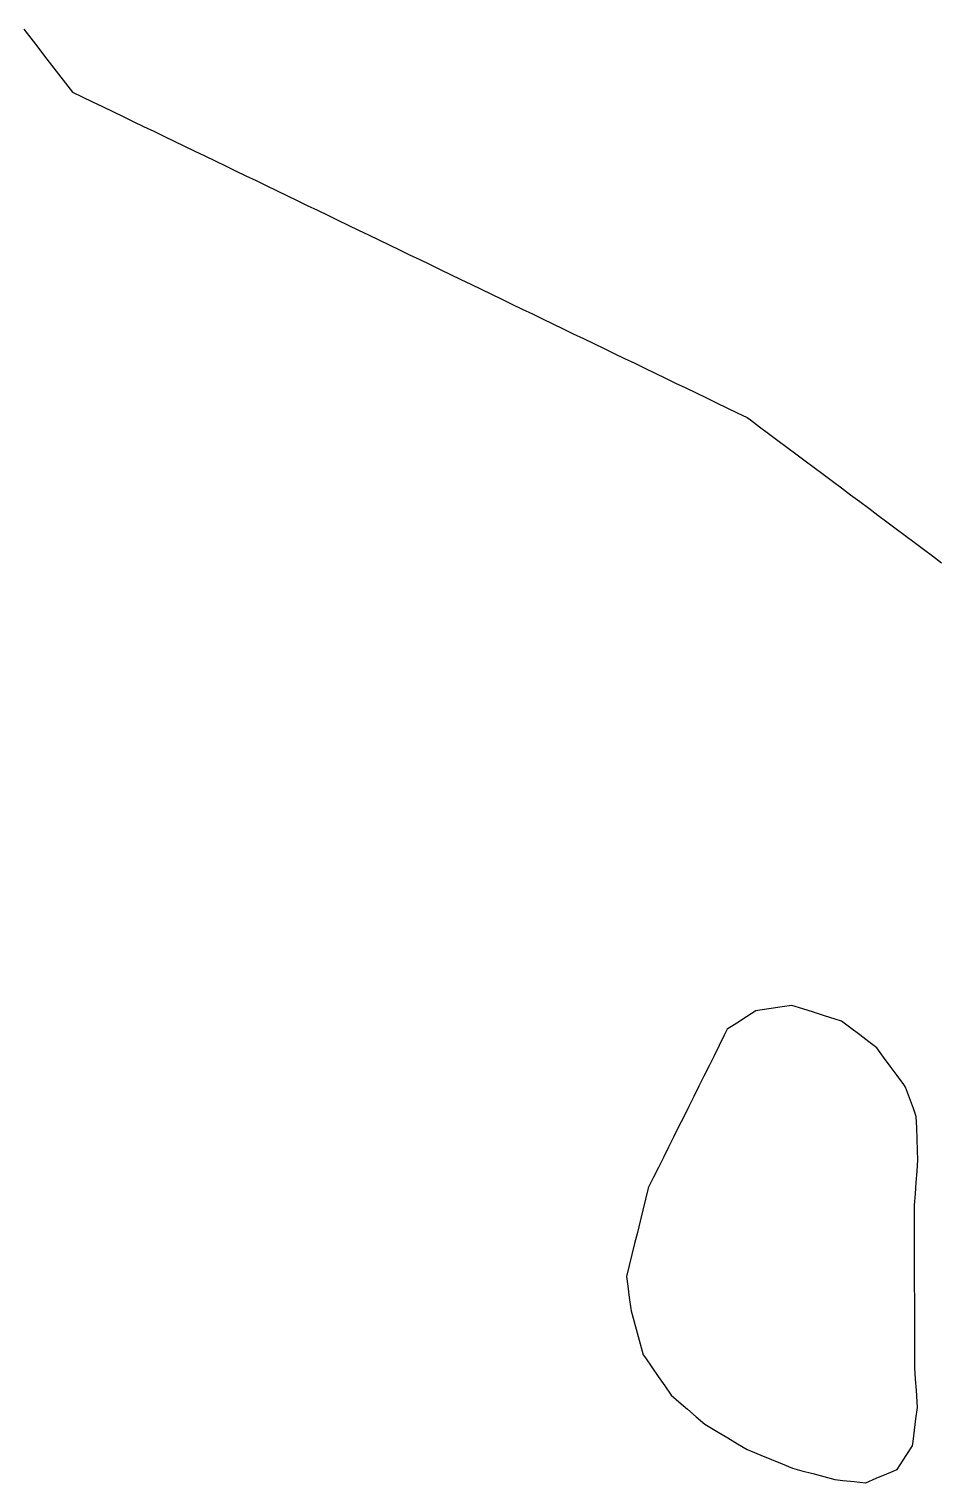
# Model space of a CAD drawing. Header units: millimetres. Extents: x 230 to 3347, y 514 to 5196.
# Drawn here: x 1484.7 to 1564.8, y 4433.5 to 4561.4 of the extents above; entities that cross this region are included whole.
import ezdxf

# ---------------------------------------------------------------- set-up
doc = ezdxf.new("R2010")
doc.units = ezdxf.units.MM
for name, color, linetype in [('ALL_ISLANDS', 7, 'Continuous'), ('OUTLINE_ISLAND_01', 7, 'Continuous'), ('OUTLINE_ISLAND_13', 7, 'Continuous')]:
    doc.layers.add(name, color=color, linetype=linetype)

msp = doc.modelspace()

# ---------------------------------------------------------------- linework, layer by layer
at = {"layer": 'ALL_ISLANDS'}
msp.add_lwpolyline([(1484.2288, 4561.3887), (1484.8398, 4560.597), (1485.4508, 4559.8054), (1486.0617, 4559.0137), (1486.6727, 4558.2221), (1487.2837, 4557.4304), (1487.8947, 4556.6388), (1488.5056, 4555.8471), (1489.3613, 4555.4345), (1490.262, 4555.0002), (1491.1628, 4554.5658), (1492.0635, 4554.1315), (1492.9643, 4553.6971), (1493.865, 4553.2628), (1494.7657, 4552.8284), (1495.6665, 4552.3941), (1496.5672, 4551.9597), (1497.468, 4551.5254), (1498.3687, 4551.091), (1499.2695, 4550.6567), (1500.1702, 4550.2223), (1501.071, 4549.788), (1501.9717, 4549.3536), (1502.8725, 4548.9193), (1503.7732, 4548.485), (1504.6739, 4548.0506), (1505.5747, 4547.6163), (1506.4754, 4547.1819), (1507.3762, 4546.7476), (1508.2769, 4546.3132), (1509.1777, 4545.8789), (1510.0784, 4545.4445), (1510.9792, 4545.0102), (1511.8799, 4544.5758), (1512.7806, 4544.1415), (1513.6814, 4543.7071), (1514.5821, 4543.2728), (1515.4829, 4542.8384), (1516.3836, 4542.4041), (1517.2844, 4541.9697), (1518.1851, 4541.5354), (1519.0859, 4541.101), (1519.9866, 4540.6667), (1520.8873, 4540.2323), (1521.7881, 4539.798), (1522.6888, 4539.3636), (1523.5896, 4538.9293), (1524.4903, 4538.4949), (1525.3911, 4538.0606), (1526.2918, 4537.6262), (1527.1926, 4537.1919), (1528.0933, 4536.7575), (1528.994, 4536.3232), (1529.8948, 4535.8888), (1530.7955, 4535.4545), (1531.6963, 4535.0201), (1532.597, 4534.5858), (1533.4978, 4534.1514), (1534.3985, 4533.7171), (1535.2993, 4533.2827), (1536.2, 4532.8484), (1537.1008, 4532.414), (1538.0015, 4531.9797), (1538.9022, 4531.5453), (1539.803, 4531.111), (1540.7037, 4530.6767), (1541.6045, 4530.2423), (1542.5052, 4529.808), (1543.406, 4529.3736), (1544.3067, 4528.9393), (1545.2075, 4528.5049), (1546.1082, 4528.0706), (1547.0089, 4527.6362), (1547.9097, 4527.2019), (1548.1851, 4526.9963), (1548.9865, 4526.3981), (1549.7879, 4525.8), (1550.5893, 4525.2018), (1551.3907, 4524.6037), (1552.1921, 4524.0055), (1552.9935, 4523.4074), (1553.7948, 4522.8092), (1554.5962, 4522.2111), (1555.3976, 4521.6129), (1556.199, 4521.0148), (1557.0004, 4520.4166), (1557.8018, 4519.8185), (1558.6031, 4519.2203), (1559.4045, 4518.6222), (1560.2059, 4518.024), (1561.0073, 4517.4259), (1561.8087, 4516.8277), (1562.6101, 4516.2296), (1563.4114, 4515.6314), (1564.2128, 4515.0333), (1565.0142, 4514.4351)], dxfattribs=at)
msp.add_lwpolyline([(1548.6688, 4475.0146), (1547.8292, 4474.4714), (1546.9897, 4473.9282), (1546.1501, 4473.3849), (1545.8829, 4472.8488), (1545.4368, 4471.9538), (1544.9908, 4471.0588), (1544.5448, 4470.1638), (1544.0987, 4469.2687), (1543.6527, 4468.3737), (1543.2066, 4467.4787), (1542.7606, 4466.5837), (1542.3145, 4465.6887), (1541.8685, 4464.7937), (1541.4224, 4463.8987), (1540.9764, 4463.0037), (1540.5303, 4462.1087), (1540.0843, 4461.2137), (1539.6383, 4460.3186), (1539.1922, 4459.4236), (1539.1855, 4459.3963), (1538.9471, 4458.4252), (1538.7087, 4457.454), (1538.4704, 4456.4828), (1538.232, 4455.5117), (1537.9936, 4454.5405), (1537.7552, 4453.5693), (1537.5168, 4452.5982), (1537.2784, 4451.627), (1537.3897, 4450.7659), (1537.5179, 4449.7742), (1537.6461, 4448.7824), (1537.6943, 4448.6063), (1537.9586, 4447.6418), (1538.2229, 4446.6773), (1538.4871, 4445.7129), (1538.7514, 4444.7484), (1538.9425, 4444.4714), (1539.5103, 4443.6482), (1540.0781, 4442.8251), (1540.6459, 4442.0019), (1541.2137, 4441.1788), (1541.8853, 4440.6003), (1542.643, 4439.9477), (1543.4007, 4439.2951), (1544.1583, 4438.6425), (1544.4738, 4438.4539), (1545.332, 4437.9407), (1546.1903, 4437.4276), (1547.0486, 4436.9144), (1547.9069, 4436.4012), (1548.1917, 4436.2838), (1549.1162, 4435.9027), (1550.0407, 4435.5215), (1550.9652, 4435.1404), (1551.8898, 4434.7592), (1552.7114, 4434.5406), (1553.6778, 4434.2835), (1554.6442, 4434.0263), (1555.6105, 4433.7692), (1556.3154, 4433.6897), (1557.3091, 4433.5775), (1558.3028, 4433.4654), (1558.3451, 4433.4834), (1559.2652, 4433.8752), (1560.1853, 4434.2669), (1561.1054, 4434.6586), (1561.3566, 4435.0436), (1561.9032, 4435.881), (1562.4497, 4436.7185), (1562.5006, 4437.1143), (1562.6281, 4438.1061), (1562.7556, 4439.098), (1562.883, 4440.0898), (1562.8515, 4440.5936), (1562.7889, 4441.5916), (1562.7264, 4442.5896), (1562.6639, 4443.5877), (1562.6634, 4443.7291), (1562.6598, 4444.7291), (1562.6562, 4445.7291), (1562.6526, 4446.7291), (1562.649, 4447.7291), (1562.6454, 4448.7291), (1562.6418, 4449.7291), (1562.6382, 4450.7291), (1562.6347, 4451.7291), (1562.6311, 4452.7291), (1562.6275, 4453.7291), (1562.6239, 4454.7291), (1562.6203, 4455.729), (1562.6167, 4456.729), (1562.6131, 4457.729), (1562.6265, 4457.9038), (1562.7028, 4458.9009), (1562.7791, 4459.8979), (1562.8554, 4460.895), (1562.9317, 4461.8921), (1562.901, 4462.7021), (1562.8632, 4463.7014), (1562.8253, 4464.7007), (1562.7874, 4465.7), (1562.53, 4466.41), (1562.1891, 4467.3501), (1561.8482, 4468.2902), (1561.6829, 4468.5151), (1561.0906, 4469.3208), (1560.4983, 4470.1265), (1559.906, 4470.9322), (1559.3137, 4471.7379), (1558.6024, 4472.2793), (1557.8067, 4472.885), (1557.011, 4473.4907), (1556.2153, 4474.0964), (1555.6496, 4474.2743), (1554.6957, 4474.5742), (1553.7417, 4474.8741), (1552.7878, 4475.1741), (1551.8338, 4475.474), (1550.9909, 4475.3517), (1550.0013, 4475.208), (1549.0117, 4475.0644)], close=True, dxfattribs=at)
at = {"layer": 'OUTLINE_ISLAND_01'}
msp.add_lwpolyline([(1484.2288, 4561.3887), (1484.8398, 4560.597), (1485.4508, 4559.8054), (1486.0617, 4559.0137), (1486.6727, 4558.2221), (1487.2837, 4557.4304), (1487.8947, 4556.6388), (1488.5056, 4555.8471), (1489.3613, 4555.4345), (1490.262, 4555.0002), (1491.1628, 4554.5658), (1492.0635, 4554.1315), (1492.9643, 4553.6971), (1493.865, 4553.2628), (1494.7657, 4552.8284), (1495.6665, 4552.3941), (1496.5672, 4551.9597), (1497.468, 4551.5254), (1498.3687, 4551.091), (1499.2695, 4550.6567), (1500.1702, 4550.2223), (1501.071, 4549.788), (1501.9717, 4549.3536), (1502.8725, 4548.9193), (1503.7732, 4548.485), (1504.6739, 4548.0506), (1505.5747, 4547.6163), (1506.4754, 4547.1819), (1507.3762, 4546.7476), (1508.2769, 4546.3132), (1509.1777, 4545.8789), (1510.0784, 4545.4445), (1510.9792, 4545.0102), (1511.8799, 4544.5758), (1512.7806, 4544.1415), (1513.6814, 4543.7071), (1514.5821, 4543.2728), (1515.4829, 4542.8384), (1516.3836, 4542.4041), (1517.2844, 4541.9697), (1518.1851, 4541.5354), (1519.0859, 4541.101), (1519.9866, 4540.6667), (1520.8873, 4540.2323), (1521.7881, 4539.798), (1522.6888, 4539.3636), (1523.5896, 4538.9293), (1524.4903, 4538.4949), (1525.3911, 4538.0606), (1526.2918, 4537.6262), (1527.1926, 4537.1919), (1528.0933, 4536.7575), (1528.994, 4536.3232), (1529.8948, 4535.8888), (1530.7955, 4535.4545), (1531.6963, 4535.0201), (1532.597, 4534.5858), (1533.4978, 4534.1514), (1534.3985, 4533.7171), (1535.2993, 4533.2827), (1536.2, 4532.8484), (1537.1008, 4532.414), (1538.0015, 4531.9797), (1538.9022, 4531.5453), (1539.803, 4531.111), (1540.7037, 4530.6767), (1541.6045, 4530.2423), (1542.5052, 4529.808), (1543.406, 4529.3736), (1544.3067, 4528.9393), (1545.2075, 4528.5049), (1546.1082, 4528.0706), (1547.0089, 4527.6362), (1547.9097, 4527.2019), (1548.1851, 4526.9963), (1548.9865, 4526.3981), (1549.7879, 4525.8), (1550.5893, 4525.2018), (1551.3907, 4524.6037), (1552.1921, 4524.0055), (1552.9935, 4523.4074), (1553.7948, 4522.8092), (1554.5962, 4522.2111), (1555.3976, 4521.6129), (1556.199, 4521.0148), (1557.0004, 4520.4166), (1557.8018, 4519.8185), (1558.6031, 4519.2203), (1559.4045, 4518.6222), (1560.2059, 4518.024), (1561.0073, 4517.4259), (1561.8087, 4516.8277), (1562.6101, 4516.2296), (1563.4114, 4515.6314), (1564.2128, 4515.0333), (1565.0142, 4514.4351)], dxfattribs=at)
at = {"layer": 'OUTLINE_ISLAND_13'}
msp.add_lwpolyline([(1548.6688, 4475.0146), (1547.8292, 4474.4714), (1546.9897, 4473.9282), (1546.1501, 4473.3849), (1545.8829, 4472.8488), (1545.4368, 4471.9538), (1544.9908, 4471.0588), (1544.5448, 4470.1638), (1544.0987, 4469.2687), (1543.6527, 4468.3737), (1543.2066, 4467.4787), (1542.7606, 4466.5837), (1542.3145, 4465.6887), (1541.8685, 4464.7937), (1541.4224, 4463.8987), (1540.9764, 4463.0037), (1540.5303, 4462.1087), (1540.0843, 4461.2137), (1539.6383, 4460.3186), (1539.1922, 4459.4236), (1539.1855, 4459.3963), (1538.9471, 4458.4252), (1538.7087, 4457.454), (1538.4704, 4456.4828), (1538.232, 4455.5117), (1537.9936, 4454.5405), (1537.7552, 4453.5693), (1537.5168, 4452.5982), (1537.2784, 4451.627), (1537.3897, 4450.7659), (1537.5179, 4449.7742), (1537.6461, 4448.7824), (1537.6943, 4448.6063), (1537.9586, 4447.6418), (1538.2229, 4446.6773), (1538.4871, 4445.7129), (1538.7514, 4444.7484), (1538.9425, 4444.4714), (1539.5103, 4443.6482), (1540.0781, 4442.8251), (1540.6459, 4442.0019), (1541.2137, 4441.1788), (1541.8853, 4440.6003), (1542.643, 4439.9477), (1543.4007, 4439.2951), (1544.1583, 4438.6425), (1544.4738, 4438.4539), (1545.332, 4437.9407), (1546.1903, 4437.4276), (1547.0486, 4436.9144), (1547.9069, 4436.4012), (1548.1917, 4436.2838), (1549.1162, 4435.9027), (1550.0407, 4435.5215), (1550.9652, 4435.1404), (1551.8898, 4434.7592), (1552.7114, 4434.5406), (1553.6778, 4434.2835), (1554.6442, 4434.0263), (1555.6105, 4433.7692), (1556.3154, 4433.6897), (1557.3091, 4433.5775), (1558.3028, 4433.4654), (1558.3451, 4433.4834), (1559.2652, 4433.8752), (1560.1853, 4434.2669), (1561.1054, 4434.6586), (1561.3566, 4435.0436), (1561.9032, 4435.881), (1562.4497, 4436.7185), (1562.5006, 4437.1143), (1562.6281, 4438.1061), (1562.7556, 4439.098), (1562.883, 4440.0898), (1562.8515, 4440.5936), (1562.7889, 4441.5916), (1562.7264, 4442.5896), (1562.6639, 4443.5877), (1562.6634, 4443.7291), (1562.6598, 4444.7291), (1562.6562, 4445.7291), (1562.6526, 4446.7291), (1562.649, 4447.7291), (1562.6454, 4448.7291), (1562.6418, 4449.7291), (1562.6382, 4450.7291), (1562.6347, 4451.7291), (1562.6311, 4452.7291), (1562.6275, 4453.7291), (1562.6239, 4454.7291), (1562.6203, 4455.729), (1562.6167, 4456.729), (1562.6131, 4457.729), (1562.6265, 4457.9038), (1562.7028, 4458.9009), (1562.7791, 4459.8979), (1562.8554, 4460.895), (1562.9317, 4461.8921), (1562.901, 4462.7021), (1562.8632, 4463.7014), (1562.8253, 4464.7007), (1562.7874, 4465.7), (1562.53, 4466.41), (1562.1891, 4467.3501), (1561.8482, 4468.2902), (1561.6829, 4468.5151), (1561.0906, 4469.3208), (1560.4983, 4470.1265), (1559.906, 4470.9322), (1559.3137, 4471.7379), (1558.6024, 4472.2793), (1557.8067, 4472.885), (1557.011, 4473.4907), (1556.2153, 4474.0964), (1555.6496, 4474.2743), (1554.6957, 4474.5742), (1553.7417, 4474.8741), (1552.7878, 4475.1741), (1551.8338, 4475.474), (1550.9909, 4475.3517), (1550.0013, 4475.208), (1549.0117, 4475.0644)], close=True, dxfattribs=at)

doc.saveas('drawing.dxf')
